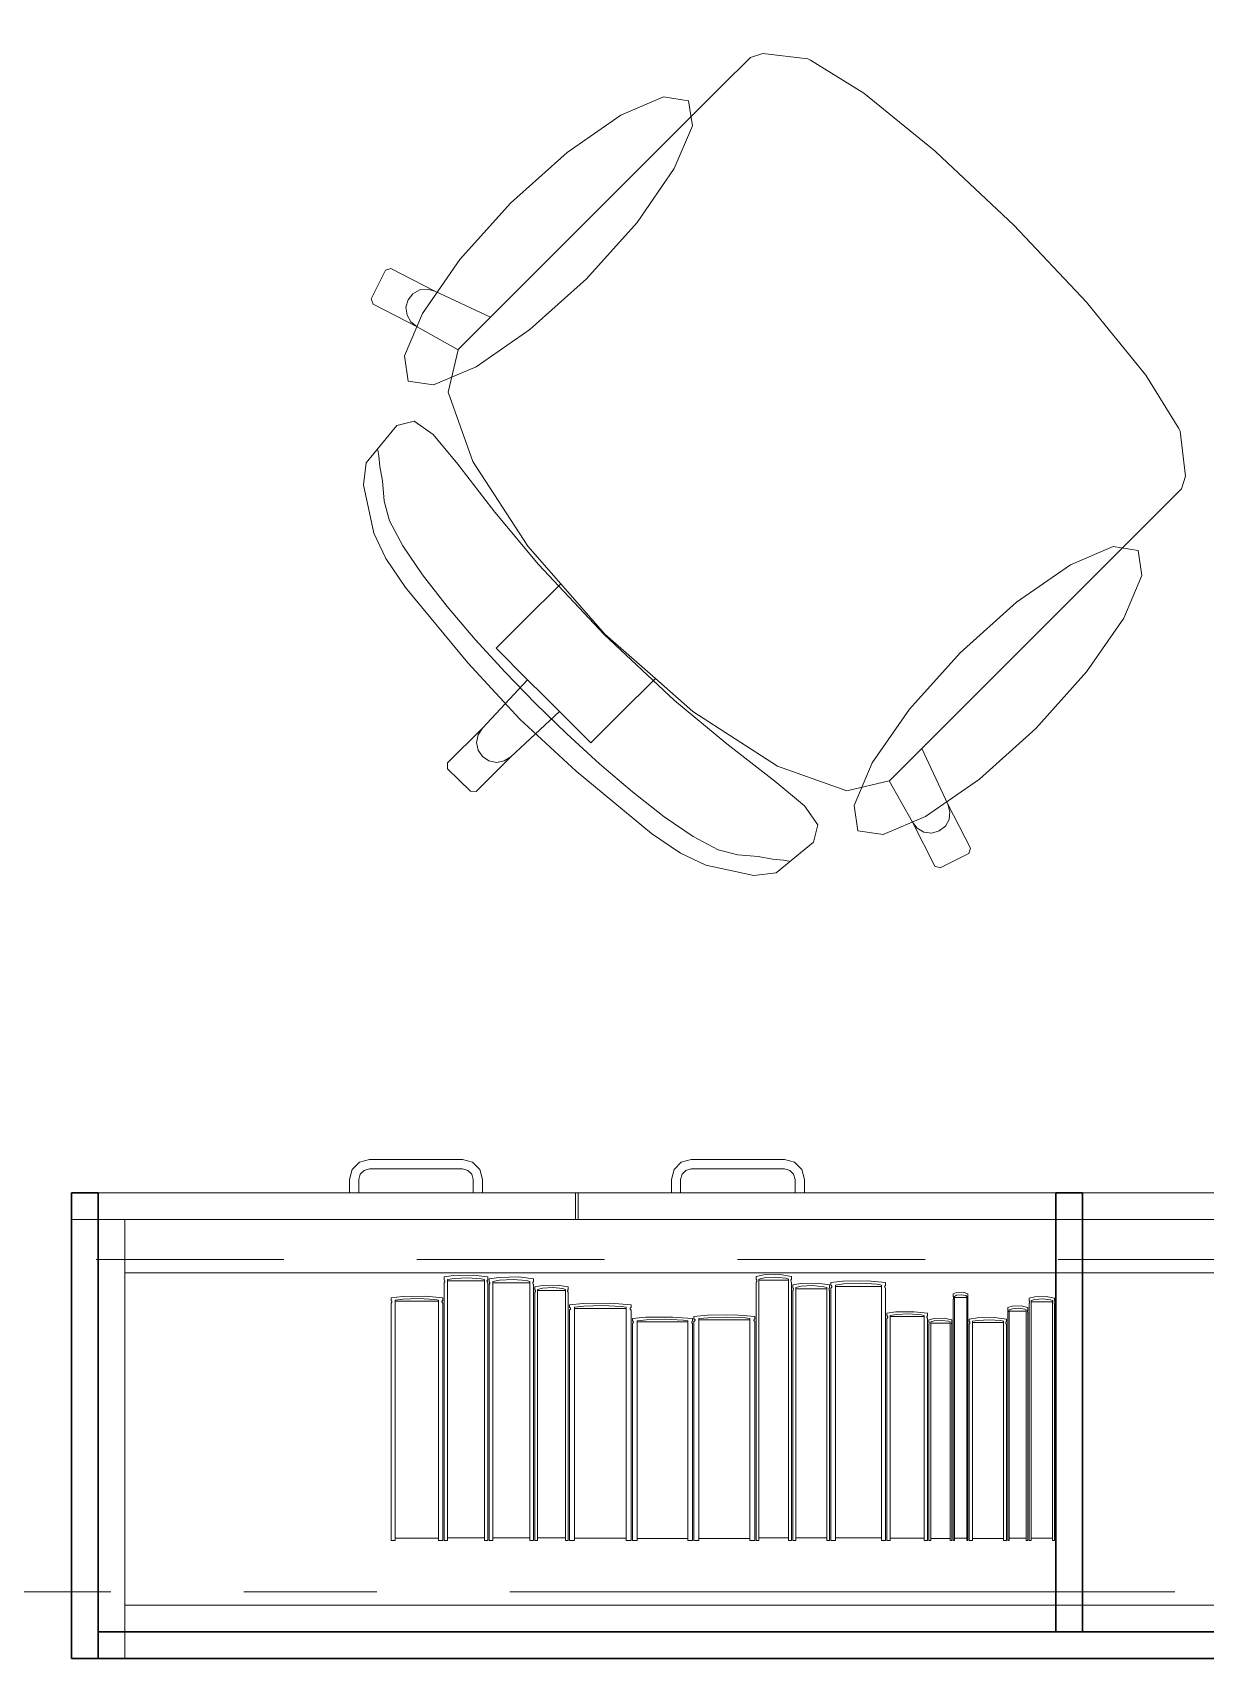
# Model space of a CAD drawing. Header units: inches. Extents: x -19 to 5698, y -728 to 92.
# Drawn here: x 322.987 to 323.868, y 29.9 to 31.122 of the extents above; entities that cross this region are included whole.
import ezdxf

# ---------------------------------------------------------------- set-up
doc = ezdxf.new("R2010")
doc.units = ezdxf.units.IN
doc.header["$MEASUREMENT"] = 0
doc.set_wipeout_variables(frame=1)
for name, pattern in [('HIDDEN', [0.375, 0.25, -0.125]), ('Hidden Line', [0.195611, 0.141111, -0.0545]), ('Punto & Raya', [0.65, 0.5, -0.075, 0, -0.075]), ('Wipeout_Contour', [1, 0, -1])]:
    doc.linetypes.add(name, pattern=pattern)
doc.layers.add('00 conduct tomacorr', color=120, linetype='HIDDEN', lineweight=30)
for name, color, linetype in [('02 _ ARQ _ ALB _ Ejes Generales', 251, 'Continuous'), ('08 _ STR _ EXT _ 09 Vigas', 251, 'Continuous'), ('Interior - Mobiliario', 7, 'Continuous')]:
    doc.layers.add(name, color=color, linetype=linetype)

msp = doc.modelspace()

# ---------------------------------------------------------------- linework, layer by layer
at = {"layer": 'Interior - Mobiliario', "color": 175, "linetype": 'Continuous', "lineweight": 13}
for p, q in [((323.5263, 31.1036), (323.5043, 31.0817)), ((323.5356, 31.1065), (323.5263, 31.1036)), ((323.5695, 31.1025), (323.5356, 31.1065)), ((323.5716, 31.1016), (323.5695, 31.1025)), ((323.6116, 31.0767), (323.5716, 31.1016)), ((323.5043, 31.0817), (323.4788, 31.0562)), ((323.6653, 31.0331), (323.6116, 31.0767)), ((323.4788, 31.0562), (323.3309, 30.9083)), ((323.6661, 31.0324), (323.6653, 31.0331)), ((323.7245, 30.9776), (323.6661, 31.0324)), ((323.7245, 30.9776), (323.7793, 30.9193)), ((323.252, 30.9436), (323.2412, 30.9222)), ((323.2561, 30.9449), (323.252, 30.9436)), ((323.2892, 30.9279), (323.2561, 30.9449)), ((323.2726, 30.926), (323.269, 30.9214)), ((323.2777, 30.9288), (323.2726, 30.926)), ((323.2835, 30.9295), (323.2777, 30.9288)), ((323.2892, 30.9279), (323.2835, 30.9295)), ((323.3309, 30.9083), (323.2892, 30.9279)), ((323.2412, 30.9222), (323.2426, 30.9181)), ((323.2426, 30.9181), (323.2757, 30.9012)), ((323.269, 30.9214), (323.2674, 30.9158)), ((323.2674, 30.9158), (323.2682, 30.9099)), ((323.7793, 30.9193), (323.78, 30.9184)), ((323.78, 30.9184), (323.8236, 30.8648)), ((323.2682, 30.9099), (323.271, 30.9048)), ((323.271, 30.9048), (323.2757, 30.9012)), ((323.2757, 30.9012), (323.3067, 30.8838)), ((323.3067, 30.8841), (323.3309, 30.9083)), ((323.3067, 30.8838), (323.2992, 30.8519)), ((323.3067, 30.8841), (323.3067, 30.8838)), ((323.8236, 30.8648), (323.8485, 30.8247)), ((323.2992, 30.8519), (323.3176, 30.7999)), ((323.2735, 30.8302), (323.2606, 30.8268)), ((323.2878, 30.8202), (323.2735, 30.8302)), ((323.2606, 30.8268), (323.2374, 30.7989)), ((323.3064, 30.7979), (323.2878, 30.8202)), ((323.8485, 30.8247), (323.8494, 30.8226)), ((323.8494, 30.8226), (323.8534, 30.7887)), ((323.247, 30.8042), (323.2462, 30.8087)), ((323.2478, 30.7962), (323.247, 30.8042)), ((323.2374, 30.7989), (323.2355, 30.7822)), ((323.2498, 30.7854), (323.2478, 30.7962)), ((323.3343, 30.7617), (323.3064, 30.7979)), ((323.3176, 30.7999), (323.3589, 30.7361)), ((323.2355, 30.7822), (323.2433, 30.746)), ((323.251, 30.77), (323.2498, 30.7854)), ((323.8505, 30.7794), (323.8286, 30.7574)), ((323.8534, 30.7887), (323.8505, 30.7794)), ((323.2549, 30.7553), (323.251, 30.77)), ((323.2649, 30.7364), (323.2549, 30.7553)), ((323.3671, 30.7224), (323.3343, 30.7617)), ((323.8286, 30.7574), (323.803, 30.7319)), ((323.2433, 30.746), (323.2522, 30.7268)), ((323.2797, 30.7146), (323.2649, 30.7364)), ((323.3589, 30.7361), (323.3837, 30.708)), ((323.803, 30.7319), (323.6552, 30.5841)), ((323.2522, 30.7268), (323.2671, 30.7051)), ((323.4165, 30.6697), (323.3671, 30.7224)), ((323.2671, 30.7051), (323.314, 30.6484)), ((323.2983, 30.6908), (323.2797, 30.7146)), ((323.3837, 30.708), (323.3563, 30.6806)), ((323.3837, 30.708), (323.417, 30.6701)), ((323.3195, 30.666), (323.2983, 30.6908)), ((323.3563, 30.6806), (323.3352, 30.6594)), ((323.4165, 30.6697), (323.4693, 30.6202)), ((323.4549, 30.6368), (323.417, 30.6701)), ((323.342, 30.6414), (323.3195, 30.666)), ((323.3352, 30.6594), (323.3588, 30.6358)), ((323.314, 30.6484), (323.3531, 30.6062)), ((323.3588, 30.6358), (323.3248, 30.5993)), ((323.3648, 30.6179), (323.342, 30.6414)), ((323.3588, 30.6358), (323.3707, 30.6239)), ((323.4549, 30.6368), (323.4275, 30.6094)), ((323.483, 30.612), (323.4549, 30.6368)), ((323.3827, 30.6119), (323.3707, 30.6239)), ((323.4693, 30.6202), (323.5086, 30.5875)), ((323.3827, 30.6119), (323.3462, 30.5779)), ((323.3648, 30.6179), (323.3883, 30.5951)), ((323.4063, 30.5883), (323.3827, 30.6119)), ((323.4275, 30.6094), (323.4063, 30.5883)), ((323.5468, 30.5707), (323.483, 30.612)), ((323.3248, 30.5993), (323.2987, 30.5732)), ((323.3248, 30.5993), (323.3216, 30.5944)), ((323.3953, 30.5671), (323.3531, 30.6062)), ((323.3883, 30.5951), (323.4129, 30.5726)), ((323.3216, 30.5944), (323.3205, 30.5887)), ((323.3205, 30.5887), (323.3216, 30.5829)), ((323.3216, 30.5829), (323.3249, 30.578)), ((323.5086, 30.5875), (323.5448, 30.5595)), ((323.631, 30.5598), (323.6552, 30.5841)), ((323.6552, 30.5841), (323.6748, 30.5423)), ((323.2987, 30.5732), (323.2987, 30.5689)), ((323.3462, 30.5779), (323.3201, 30.5518)), ((323.3298, 30.5747), (323.3249, 30.578)), ((323.3356, 30.5736), (323.3298, 30.5747)), ((323.3413, 30.5747), (323.3356, 30.5736)), ((323.3462, 30.5779), (323.3413, 30.5747)), ((323.4129, 30.5726), (323.4377, 30.5514)), ((323.5988, 30.5523), (323.5468, 30.5707)), ((323.2987, 30.5689), (323.3073, 30.5604)), ((323.3158, 30.5519), (323.3073, 30.5604)), ((323.452, 30.5202), (323.3953, 30.5671)), ((323.5448, 30.5595), (323.5671, 30.5409)), ((323.6307, 30.5598), (323.5988, 30.5523)), ((323.631, 30.5598), (323.6307, 30.5598)), ((323.6481, 30.5288), (323.6307, 30.5598)), ((323.3201, 30.5518), (323.3158, 30.5519)), ((323.4377, 30.5514), (323.4615, 30.5328)), ((323.5671, 30.5409), (323.5771, 30.5266)), ((323.6748, 30.5423), (323.6764, 30.5366)), ((323.6748, 30.5423), (323.6917, 30.5092)), ((323.6764, 30.5366), (323.6757, 30.5308)), ((323.4615, 30.5328), (323.4833, 30.518)), ((323.5771, 30.5266), (323.5737, 30.5137)), ((323.6517, 30.5242), (323.6481, 30.5288)), ((323.665, 30.4957), (323.6481, 30.5288)), ((323.6568, 30.5213), (323.6517, 30.5242)), ((323.6683, 30.5221), (323.6627, 30.5205)), ((323.6729, 30.5257), (323.6683, 30.5221)), ((323.6757, 30.5308), (323.6729, 30.5257)), ((323.4737, 30.5053), (323.452, 30.5202)), ((323.4833, 30.518), (323.5021, 30.508)), ((323.5737, 30.5137), (323.5458, 30.4905)), ((323.6627, 30.5205), (323.6568, 30.5213)), ((323.4929, 30.4964), (323.4737, 30.5053)), ((323.5021, 30.508), (323.5169, 30.5041)), ((323.5169, 30.5041), (323.5323, 30.503)), ((323.5323, 30.503), (323.543, 30.5009)), ((323.543, 30.5009), (323.5511, 30.5001)), ((323.5511, 30.5001), (323.5556, 30.4993)), ((323.6905, 30.5052), (323.6691, 30.4943)), ((323.6917, 30.5092), (323.6905, 30.5052)), ((323.529, 30.4886), (323.4929, 30.4964)), ((323.5458, 30.4905), (323.529, 30.4886)), ((323.6691, 30.4943), (323.665, 30.4957)), ((323.2269, 30.2675), (323.2249, 30.26)), ((323.2324, 30.273), (323.2269, 30.2675)), ((323.2399, 30.275), (323.2324, 30.273)), ((323.233, 30.264), (323.2359, 30.2669)), ((323.2359, 30.2669), (323.2399, 30.268)), ((323.3099, 30.275), (323.2399, 30.275)), ((323.2399, 30.268), (323.3099, 30.268)), ((323.3174, 30.273), (323.3099, 30.275)), ((323.3099, 30.268), (323.3139, 30.2669)), ((323.3139, 30.2669), (323.3168, 30.264)), ((323.3229, 30.2675), (323.3174, 30.273)), ((323.3249, 30.26), (323.3229, 30.2675)), ((323.4669, 30.26), (323.4689, 30.2675)), ((323.4689, 30.2675), (323.4744, 30.273)), ((323.4744, 30.273), (323.4819, 30.275)), ((323.4779, 30.2669), (323.475, 30.264)), ((323.4819, 30.268), (323.4779, 30.2669)), ((323.4819, 30.275), (323.5519, 30.275)), ((323.5519, 30.268), (323.4819, 30.268)), ((323.5519, 30.275), (323.5594, 30.273)), ((323.5559, 30.2669), (323.5519, 30.268)), ((323.5588, 30.264), (323.5559, 30.2669)), ((323.5594, 30.273), (323.5649, 30.2675)), ((323.5649, 30.2675), (323.5669, 30.26)), ((323.2249, 30.26), (323.2249, 30.25)), ((323.2319, 30.26), (323.233, 30.264)), ((323.2319, 30.25), (323.2319, 30.26)), ((323.3168, 30.264), (323.3179, 30.26)), ((323.3179, 30.26), (323.3179, 30.25)), ((323.3249, 30.25), (323.3249, 30.26)), ((323.4669, 30.25), (323.4669, 30.26)), ((323.475, 30.264), (323.4739, 30.26)), ((323.4739, 30.26), (323.4739, 30.25)), ((323.5599, 30.26), (323.5588, 30.264)), ((323.5599, 30.25), (323.5599, 30.26)), ((323.5669, 30.26), (323.5669, 30.25)), ((323.2249, 30.25), (323.2319, 30.25)), ((323.3179, 30.25), (323.3249, 30.25)), ((323.3949, 30.25), (323.3949, 30.23)), ((323.3969, 30.25), (323.3969, 30.23)), ((323.4739, 30.25), (323.4669, 30.25)), ((323.5669, 30.25), (323.5599, 30.25)), ((323.0359, 29.92), (323.0359, 30.23)), ((323.0359, 30.23), (324.4959, 30.23)), ((323.0559, 30.19), (323.0559, 30.23)), ((323.0559, 29.94), (323.0559, 30.19)), ((323.296, 30.1868), (323.3032, 30.1879)), ((323.296, 30.1846), (323.296, 30.1868)), ((323.2962, 30.1845), (323.296, 30.1846)), ((323.296, 30.1824), (323.2962, 30.1826)), ((323.296, 29.9887), (323.296, 30.1824)), ((323.2964, 30.1843), (323.2962, 30.1845)), ((323.2962, 30.1826), (323.2964, 30.1828)), ((323.2965, 30.184), (323.2964, 30.1843)), ((323.2964, 30.1828), (323.2965, 30.1831)), ((323.2966, 30.1837), (323.2965, 30.184)), ((323.2965, 30.1831), (323.2966, 30.1834)), ((323.2966, 30.1834), (323.2966, 30.1837)), ((323.3036, 30.1857), (323.2987, 30.1848)), ((323.2987, 30.1848), (323.2987, 29.9887)), ((323.2987, 30.1838), (323.3263, 30.1838)), ((323.3032, 30.1879), (323.3179, 30.1881)), ((323.3137, 30.1862), (323.3036, 30.1857)), ((323.3238, 30.1854), (323.3137, 30.1862)), ((323.3179, 30.1881), (323.3289, 30.1868)), ((323.3263, 30.1848), (323.3238, 30.1854)), ((323.3263, 29.9887), (323.3263, 30.1848)), ((323.3284, 30.1839), (323.3283, 30.1836)), ((323.3283, 30.1836), (323.3284, 30.1833)), ((323.3285, 30.1842), (323.3284, 30.1839)), ((323.3284, 30.1833), (323.3284, 30.1831)), ((323.3284, 30.1831), (323.3286, 30.1828)), ((323.3287, 30.1845), (323.3285, 30.1842)), ((323.3286, 30.1828), (323.3288, 30.1825)), ((323.3289, 30.1846), (323.3287, 30.1845)), ((323.3288, 30.1825), (323.3289, 30.1824)), ((323.3289, 30.1868), (323.3289, 30.1846)), ((323.3289, 30.1824), (323.3289, 29.9887)), ((323.3299, 30.1855), (323.3372, 30.1865)), ((323.3299, 30.1833), (323.3299, 30.1855)), ((323.33, 30.1832), (323.3299, 30.1833)), ((323.3299, 30.1811), (323.3301, 30.1813)), ((323.3299, 29.9887), (323.3299, 30.1811)), ((323.3302, 30.183), (323.33, 30.1832)), ((323.3301, 30.1813), (323.3303, 30.1816)), ((323.3304, 30.1827), (323.3302, 30.183)), ((323.3303, 30.1816), (323.3304, 30.1818)), ((323.3304, 30.1824), (323.3304, 30.1827)), ((323.3305, 30.1821), (323.3304, 30.1824)), ((323.3304, 30.1818), (323.3305, 30.1821)), ((323.3376, 30.1844), (323.3326, 30.1835)), ((323.3326, 30.1835), (323.3326, 29.9887)), ((323.3326, 30.1825), (323.3606, 30.1825)), ((323.3372, 30.1865), (323.3522, 30.1868)), ((323.3479, 30.1849), (323.3376, 30.1844)), ((323.3581, 30.1841), (323.3479, 30.1849)), ((323.3522, 30.1868), (323.3633, 30.1855)), ((323.3606, 30.1835), (323.3581, 30.1841)), ((323.3606, 29.9887), (323.3606, 30.1835)), ((323.3628, 30.1826), (323.3627, 30.1823)), ((323.3627, 30.1823), (323.3627, 30.1821)), ((323.3627, 30.1821), (323.3628, 30.1818)), ((323.3629, 30.1829), (323.3628, 30.1826)), ((323.3628, 30.1818), (323.363, 30.1815)), ((323.3631, 30.1832), (323.3629, 30.1829)), ((323.363, 30.1815), (323.3632, 30.1812)), ((323.3633, 30.1833), (323.3631, 30.1832)), ((323.3632, 30.1812), (323.3633, 30.1811)), ((323.3633, 30.1855), (323.3633, 30.1833)), ((323.3633, 30.1811), (323.3633, 29.9887)), ((323.3643, 30.1794), (323.3698, 30.1805)), ((323.3643, 30.1773), (323.3643, 30.1794)), ((323.3698, 30.1805), (323.381, 30.1807)), ((323.381, 30.1807), (323.3894, 30.1794)), ((323.3894, 30.1794), (323.3894, 30.1773)), ((323.5307, 30.1872), (323.5365, 30.1883)), ((323.5307, 30.1851), (323.5307, 30.1872)), ((323.5308, 30.185), (323.5307, 30.1851)), ((323.5307, 30.1829), (323.5308, 30.183)), ((323.5307, 29.9887), (323.5307, 30.1829)), ((323.5309, 30.1847), (323.5308, 30.185)), ((323.5308, 30.183), (323.531, 30.1833)), ((323.5311, 30.1844), (323.5309, 30.1847)), ((323.531, 30.1833), (323.5311, 30.1836)), ((323.5311, 30.1842), (323.5311, 30.1844)), ((323.5311, 30.1839), (323.5311, 30.1842)), ((323.5311, 30.1836), (323.5311, 30.1839)), ((323.5368, 30.1862), (323.5328, 30.1852)), ((323.5328, 30.1852), (323.5328, 29.9887)), ((323.5328, 30.1843), (323.5551, 30.1843)), ((323.5365, 30.1883), (323.5484, 30.1886)), ((323.545, 30.1867), (323.5368, 30.1862)), ((323.5531, 30.1858), (323.545, 30.1867)), ((323.5484, 30.1886), (323.5572, 30.1872)), ((323.5551, 30.1852), (323.5531, 30.1858)), ((323.5551, 29.9887), (323.5551, 30.1852)), ((323.5569, 30.1847), (323.5568, 30.1844)), ((323.5568, 30.1844), (323.5568, 30.1841)), ((323.5568, 30.1841), (323.5568, 30.1838)), ((323.5568, 30.1838), (323.5569, 30.1835)), ((323.5571, 30.1849), (323.5569, 30.1847)), ((323.5569, 30.1835), (323.557, 30.1832)), ((323.557, 30.1832), (323.5571, 30.183)), ((323.5572, 30.1851), (323.5571, 30.1849)), ((323.5571, 30.183), (323.5572, 30.1829)), ((323.5572, 30.1872), (323.5572, 30.1851)), ((323.5572, 30.1829), (323.5572, 29.9887)), ((323.5582, 30.1808), (323.5643, 30.1819)), ((323.5582, 30.1787), (323.5582, 30.1808)), ((323.5646, 30.1798), (323.5605, 30.1789)), ((323.5643, 30.1819), (323.5767, 30.1821)), ((323.5731, 30.1803), (323.5646, 30.1798)), ((323.5816, 30.1795), (323.5731, 30.1803)), ((323.5767, 30.1821), (323.5859, 30.1808)), ((323.5837, 30.1789), (323.5816, 30.1795)), ((323.5859, 30.1808), (323.5859, 30.1787)), ((323.5869, 30.1827), (323.5959, 30.1837)), ((323.5869, 30.1805), (323.5869, 30.1827)), ((323.5871, 30.1804), (323.5869, 30.1805)), ((323.5873, 30.1802), (323.5871, 30.1804)), ((323.5875, 30.1799), (323.5873, 30.1802)), ((323.5876, 30.1796), (323.5875, 30.1799)), ((323.5876, 30.1794), (323.5876, 30.1796)), ((323.5964, 30.1816), (323.5902, 30.1807)), ((323.5902, 30.1807), (323.5902, 29.9887)), ((323.5902, 30.1797), (323.6248, 30.1797)), ((323.5959, 30.1837), (323.6143, 30.184)), ((323.609, 30.1821), (323.5964, 30.1816)), ((323.6216, 30.1813), (323.609, 30.1821)), ((323.6143, 30.184), (323.628, 30.1827)), ((323.6248, 30.1807), (323.6216, 30.1813)), ((323.6248, 29.9887), (323.6248, 30.1807)), ((323.6276, 30.1801), (323.6274, 30.1799)), ((323.6274, 30.1799), (323.6274, 30.1796)), ((323.6274, 30.1796), (323.6274, 30.1793)), ((323.6278, 30.1804), (323.6276, 30.1801)), ((323.628, 30.1805), (323.6278, 30.1804)), ((323.628, 30.1827), (323.628, 30.1805)), ((323.2562, 30.1712), (323.2647, 30.1722)), ((323.2562, 30.1692), (323.2562, 30.1712)), ((323.2563, 30.1691), (323.2562, 30.1692)), ((323.2562, 30.1672), (323.2564, 30.1673)), ((323.2565, 30.1689), (323.2563, 30.1691)), ((323.2564, 30.1673), (323.2566, 30.1676)), ((323.2567, 30.1686), (323.2565, 30.1689)), ((323.2566, 30.1676), (323.2567, 30.1678)), ((323.2568, 30.1684), (323.2567, 30.1686)), ((323.2567, 30.1678), (323.2568, 30.1681)), ((323.2568, 30.1681), (323.2568, 30.1684)), ((323.2651, 30.1702), (323.2593, 30.1694)), ((323.2593, 30.1694), (323.2593, 29.9887)), ((323.2593, 30.1685), (323.2919, 30.1685)), ((323.2647, 30.1722), (323.2821, 30.1724)), ((323.2771, 30.1707), (323.2651, 30.1702)), ((323.289, 30.1699), (323.2771, 30.1707)), ((323.2821, 30.1724), (323.295, 30.1712)), ((323.2919, 30.1694), (323.289, 30.1699)), ((323.2919, 29.9887), (323.2919, 30.1694)), ((323.2945, 30.1686), (323.2944, 30.1683)), ((323.2944, 30.1683), (323.2944, 30.168)), ((323.2944, 30.168), (323.2945, 30.1678)), ((323.2946, 30.1688), (323.2945, 30.1686)), ((323.2945, 30.1678), (323.2946, 30.1675)), ((323.2948, 30.1691), (323.2946, 30.1688)), ((323.2946, 30.1675), (323.2949, 30.1673)), ((323.295, 30.1692), (323.2948, 30.1691)), ((323.2949, 30.1673), (323.295, 30.1672)), ((323.295, 30.1712), (323.295, 30.1692)), ((323.3644, 30.1772), (323.3643, 30.1773)), ((323.3643, 30.1752), (323.3644, 30.1754)), ((323.3643, 29.9887), (323.3643, 30.1752)), ((323.3645, 30.177), (323.3644, 30.1772)), ((323.3644, 30.1754), (323.3646, 30.1756)), ((323.3646, 30.1767), (323.3645, 30.177)), ((323.3647, 30.1765), (323.3646, 30.1767)), ((323.3646, 30.1756), (323.3647, 30.1759)), ((323.3647, 30.1762), (323.3647, 30.1765)), ((323.3647, 30.1759), (323.3647, 30.1762)), ((323.3701, 30.1784), (323.3663, 30.1775)), ((323.3663, 30.1775), (323.3663, 29.9887)), ((323.3663, 30.1766), (323.3873, 30.1766)), ((323.3778, 30.1789), (323.3701, 30.1784)), ((323.3854, 30.1781), (323.3778, 30.1789)), ((323.3873, 30.1775), (323.3854, 30.1781)), ((323.3873, 29.9887), (323.3873, 30.1775)), ((323.389, 30.1767), (323.3889, 30.1764)), ((323.3889, 30.1764), (323.3889, 30.1761)), ((323.3889, 30.1761), (323.389, 30.1758)), ((323.3891, 30.1769), (323.389, 30.1767)), ((323.389, 30.1758), (323.3891, 30.1756)), ((323.3892, 30.1772), (323.3891, 30.1769)), ((323.3891, 30.1756), (323.3893, 30.1753)), ((323.3894, 30.1773), (323.3892, 30.1772)), ((323.3893, 30.1753), (323.3894, 30.1752)), ((323.3894, 30.1752), (323.3894, 29.9887)), ((323.5584, 30.1786), (323.5582, 30.1787)), ((323.5582, 30.1766), (323.5584, 30.1768)), ((323.5582, 29.9887), (323.5582, 30.1766)), ((323.5585, 30.1784), (323.5584, 30.1786)), ((323.5584, 30.1768), (323.5586, 30.177)), ((323.5586, 30.1781), (323.5585, 30.1784)), ((323.5587, 30.1778), (323.5586, 30.1781)), ((323.5586, 30.177), (323.5587, 30.1773)), ((323.5587, 30.1776), (323.5587, 30.1778)), ((323.5587, 30.1773), (323.5587, 30.1776)), ((323.5605, 30.1789), (323.5605, 29.9887)), ((323.5605, 30.1779), (323.5837, 30.1779)), ((323.5837, 29.9887), (323.5837, 30.1789)), ((323.5855, 30.1781), (323.5854, 30.1778)), ((323.5854, 30.1778), (323.5855, 30.1775)), ((323.5856, 30.1783), (323.5855, 30.1781)), ((323.5855, 30.1775), (323.5855, 30.1772)), ((323.5855, 30.1772), (323.5856, 30.1769)), ((323.5858, 30.1786), (323.5856, 30.1783)), ((323.5856, 30.1769), (323.5858, 30.1767)), ((323.5859, 30.1787), (323.5858, 30.1786)), ((323.5858, 30.1767), (323.5859, 30.1766)), ((323.5859, 30.1766), (323.5859, 29.9887)), ((323.5869, 30.1784), (323.5871, 30.1786)), ((323.5869, 29.9887), (323.5869, 30.1784)), ((323.5871, 30.1786), (323.5874, 30.1788)), ((323.5874, 30.1788), (323.5875, 30.1791)), ((323.5875, 30.1791), (323.5876, 30.1794)), ((323.6274, 30.1793), (323.6275, 30.179)), ((323.6275, 30.179), (323.6276, 30.1788)), ((323.6276, 30.1788), (323.6279, 30.1785)), ((323.6279, 30.1785), (323.628, 30.1784)), ((323.628, 30.1784), (323.628, 29.9887)), ((323.6789, 30.1741), (323.6813, 30.1751)), ((323.6789, 30.172), (323.6789, 30.1741)), ((323.679, 30.1719), (323.6789, 30.172)), ((323.6789, 30.17), (323.679, 30.1701)), ((323.6789, 29.9887), (323.6789, 30.17)), ((323.679, 30.1717), (323.679, 30.1719)), ((323.6791, 30.1715), (323.679, 30.1717)), ((323.679, 30.1704), (323.6791, 30.1706)), ((323.679, 30.1701), (323.679, 30.1704)), ((323.6791, 30.1712), (323.6791, 30.1715)), ((323.6791, 30.1709), (323.6791, 30.1712)), ((323.6791, 30.1706), (323.6791, 30.1709)), ((323.6814, 30.1731), (323.6798, 30.1722)), ((323.6798, 30.1722), (323.6798, 29.9887)), ((323.6798, 30.1713), (323.689, 30.1713)), ((323.6813, 30.1751), (323.6863, 30.1753)), ((323.6848, 30.1735), (323.6814, 30.1731)), ((323.6882, 30.1728), (323.6848, 30.1735)), ((323.6863, 30.1753), (323.6899, 30.1741)), ((323.689, 30.1722), (323.6882, 30.1728)), ((323.689, 29.9887), (323.689, 30.1722)), ((323.6898, 30.1714), (323.6897, 30.1711)), ((323.6897, 30.1711), (323.6897, 30.1708)), ((323.6897, 30.1708), (323.6898, 30.1706)), ((323.6899, 30.1719), (323.6898, 30.1717)), ((323.6898, 30.1717), (323.6898, 30.1714)), ((323.6898, 30.1706), (323.6898, 30.1703)), ((323.6898, 30.1703), (323.6899, 30.1701)), ((323.6899, 30.1741), (323.6899, 30.172)), ((323.6899, 30.172), (323.6899, 30.1719)), ((323.6899, 30.1701), (323.6899, 30.17)), ((323.6899, 30.17), (323.6899, 29.9887)), ((323.7359, 30.1708), (323.7401, 30.1718)), ((323.7359, 30.1689), (323.7359, 30.1708)), ((323.736, 30.1688), (323.7359, 30.1689)), ((323.7361, 30.1685), (323.736, 30.1688)), ((323.736, 30.167), (323.7361, 30.1672)), ((323.7362, 30.1683), (323.7361, 30.1685)), ((323.7361, 30.1672), (323.7362, 30.1675)), ((323.7362, 30.168), (323.7362, 30.1683)), ((323.7363, 30.1677), (323.7362, 30.168)), ((323.7362, 30.1675), (323.7363, 30.1677)), ((323.7403, 30.1699), (323.7375, 30.169)), ((323.7375, 30.169), (323.7375, 29.9887)), ((323.7401, 30.1718), (323.7486, 30.1721)), ((323.7461, 30.1703), (323.7403, 30.1699)), ((323.2562, 29.9887), (323.2562, 30.1672)), ((323.295, 30.1672), (323.295, 29.9887)), ((323.3904, 30.1659), (323.4005, 30.1668)), ((323.3904, 30.1639), (323.3904, 30.1659)), ((323.3905, 30.1638), (323.3904, 30.1639)), ((323.3904, 30.162), (323.3906, 30.1621)), ((323.3904, 29.9887), (323.3904, 30.162)), ((323.3908, 30.1636), (323.3905, 30.1638)), ((323.3906, 30.1621), (323.3909, 30.1623)), ((323.391, 30.1634), (323.3908, 30.1636)), ((323.3909, 30.1623), (323.391, 30.1626)), ((323.3911, 30.1631), (323.391, 30.1634)), ((323.391, 30.1626), (323.3911, 30.1628)), ((323.3911, 30.1628), (323.3911, 30.1631)), ((323.401, 30.1649), (323.3941, 30.1641)), ((323.3941, 30.1641), (323.3941, 29.9887)), ((323.3941, 30.1632), (323.433, 30.1632)), ((323.4005, 30.1668), (323.4212, 30.167)), ((323.4152, 30.1653), (323.401, 30.1649)), ((323.4294, 30.1646), (323.4152, 30.1653)), ((323.4212, 30.167), (323.4367, 30.1659)), ((323.433, 30.1641), (323.4294, 30.1646)), ((323.433, 29.9887), (323.433, 30.1641)), ((323.436, 30.1633), (323.4359, 30.163)), ((323.4359, 30.163), (323.4359, 30.1628)), ((323.4359, 30.1628), (323.436, 30.1625)), ((323.4361, 30.1636), (323.436, 30.1633)), ((323.436, 30.1625), (323.4362, 30.1623)), ((323.4364, 30.1638), (323.4361, 30.1636)), ((323.4362, 30.1623), (323.4365, 30.1621)), ((323.4367, 30.1639), (323.4364, 30.1638)), ((323.4365, 30.1621), (323.4367, 30.162)), ((323.4367, 30.1659), (323.4367, 30.1639)), ((323.4367, 30.162), (323.4367, 29.9887)), ((323.4377, 30.1556), (323.4476, 30.1565)), ((323.4377, 30.1538), (323.4377, 30.1556)), ((323.4476, 30.1565), (323.4678, 30.1567)), ((323.462, 30.1551), (323.4481, 30.1547)), ((323.4759, 30.1544), (323.462, 30.1551)), ((323.4678, 30.1567), (323.4829, 30.1556)), ((323.4829, 30.1556), (323.4829, 30.1538)), ((323.4839, 30.1571), (323.494, 30.1581)), ((323.4839, 30.1553), (323.4839, 30.1571)), ((323.4841, 30.1552), (323.4839, 30.1553)), ((323.4844, 30.155), (323.4841, 30.1552)), ((323.4846, 30.1548), (323.4844, 30.155)), ((323.4945, 30.1562), (323.4876, 30.1555)), ((323.4876, 30.1555), (323.4876, 29.9887)), ((323.494, 30.1581), (323.5144, 30.1583)), ((323.5085, 30.1567), (323.4945, 30.1562)), ((323.5225, 30.156), (323.5085, 30.1567)), ((323.5144, 30.1583), (323.5297, 30.1571)), ((323.526, 30.1555), (323.5225, 30.156)), ((323.526, 29.9887), (323.526, 30.1555)), ((323.5294, 30.1552), (323.5292, 30.155)), ((323.5297, 30.1553), (323.5294, 30.1552)), ((323.5297, 30.1571), (323.5297, 30.1553)), ((323.629, 30.1595), (323.6357, 30.1605)), ((323.629, 30.1577), (323.629, 30.1595)), ((323.6292, 30.1576), (323.629, 30.1577)), ((323.629, 30.1558), (323.6292, 30.1559)), ((323.629, 29.9887), (323.629, 30.1558)), ((323.6294, 30.1574), (323.6292, 30.1576)), ((323.6292, 30.1559), (323.6294, 30.1562)), ((323.6295, 30.1571), (323.6294, 30.1574)), ((323.6294, 30.1562), (323.6295, 30.1564)), ((323.6296, 30.1569), (323.6295, 30.1571)), ((323.6295, 30.1564), (323.6296, 30.1566)), ((323.6296, 30.1566), (323.6296, 30.1569)), ((323.6361, 30.1586), (323.6315, 30.1578)), ((323.6315, 30.1578), (323.6315, 29.9887)), ((323.6315, 30.157), (323.6571, 30.157)), ((323.6357, 30.1605), (323.6494, 30.1607)), ((323.6454, 30.1591), (323.6361, 30.1586)), ((323.6548, 30.1583), (323.6454, 30.1591)), ((323.6494, 30.1607), (323.6596, 30.1595)), ((323.6571, 30.1578), (323.6548, 30.1583)), ((323.6571, 29.9887), (323.6571, 30.1578)), ((323.6591, 30.1571), (323.659, 30.1568)), ((323.659, 30.1568), (323.6591, 30.1566)), ((323.6592, 30.1573), (323.6591, 30.1571)), ((323.6591, 30.1566), (323.6591, 30.1563)), ((323.6591, 30.1563), (323.6593, 30.1561)), ((323.6594, 30.1575), (323.6592, 30.1573)), ((323.6593, 30.1561), (323.6594, 30.1559)), ((323.6596, 30.1577), (323.6594, 30.1575)), ((323.6594, 30.1559), (323.6596, 30.1558)), ((323.6596, 30.1595), (323.6596, 30.1577)), ((323.6596, 30.1558), (323.6596, 29.9887)), ((323.6606, 30.1547), (323.6644, 30.1556)), ((323.6644, 30.1556), (323.6721, 30.1558)), ((323.6721, 30.1558), (323.6779, 30.1547)), ((323.6909, 30.1551), (323.697, 30.156)), ((323.6909, 30.1533), (323.6909, 30.1551)), ((323.697, 30.156), (323.7095, 30.1563)), ((323.7095, 30.1563), (323.7188, 30.1551)), ((323.7188, 30.1551), (323.7188, 30.1533)), ((323.7198, 30.1638), (323.7231, 30.1648)), ((323.7198, 30.1619), (323.7198, 30.1638)), ((323.7199, 30.1618), (323.7198, 30.1619)), ((323.7198, 30.16), (323.7199, 30.1601)), ((323.7198, 29.9887), (323.7198, 30.16)), ((323.72, 30.1616), (323.7199, 30.1618)), ((323.7199, 30.1601), (323.72, 30.1603)), ((323.72, 30.1614), (323.72, 30.1616)), ((323.7201, 30.1611), (323.72, 30.1614)), ((323.72, 30.1606), (323.7201, 30.1608)), ((323.72, 30.1603), (323.72, 30.1606)), ((323.7201, 30.1608), (323.7201, 30.1611)), ((323.7233, 30.1629), (323.721, 30.1621)), ((323.721, 30.1621), (323.721, 29.9887)), ((323.721, 30.1612), (323.7337, 30.1612)), ((323.7231, 30.1648), (323.7299, 30.165)), ((323.7279, 30.1633), (323.7233, 30.1629)), ((323.7326, 30.1626), (323.7279, 30.1633)), ((323.7299, 30.165), (323.7349, 30.1638)), ((323.7337, 30.1621), (323.7326, 30.1626)), ((323.7337, 29.9887), (323.7337, 30.1621)), ((323.7348, 30.1615), (323.7347, 30.1613)), ((323.7347, 30.1613), (323.7347, 30.161)), ((323.7347, 30.161), (323.7347, 30.1608)), ((323.7347, 30.1608), (323.7347, 30.1605)), ((323.7347, 30.1605), (323.7348, 30.1603)), ((323.7349, 30.1618), (323.7348, 30.1615)), ((323.7348, 30.1603), (323.7349, 30.1601)), ((323.7349, 30.1638), (323.7349, 30.1619)), ((323.7349, 30.1619), (323.7349, 30.1618)), ((323.7349, 30.1601), (323.7349, 30.16)), ((323.7349, 30.16), (323.7349, 29.9887)), ((323.7359, 30.1668), (323.736, 30.167)), ((323.7359, 29.9887), (323.7359, 30.1668)), ((323.4378, 30.1537), (323.4377, 30.1538)), ((323.4377, 30.1519), (323.4379, 30.1521)), ((323.4377, 29.9887), (323.4377, 30.1519)), ((323.4381, 30.1535), (323.4378, 30.1537)), ((323.4379, 30.1521), (323.4382, 30.1523)), ((323.4383, 30.1532), (323.4381, 30.1535)), ((323.4382, 30.1523), (323.4383, 30.1525)), ((323.4384, 30.153), (323.4383, 30.1532)), ((323.4383, 30.1525), (323.4384, 30.1527)), ((323.4384, 30.1527), (323.4384, 30.153)), ((323.4481, 30.1547), (323.4413, 30.1539)), ((323.4413, 30.1539), (323.4413, 29.9887)), ((323.4413, 30.1531), (323.4793, 30.1531)), ((323.4793, 30.1539), (323.4759, 30.1544)), ((323.4793, 29.9887), (323.4793, 30.1539)), ((323.4823, 30.1532), (323.4822, 30.1529)), ((323.4822, 30.1529), (323.4822, 30.1527)), ((323.4822, 30.1527), (323.4823, 30.1524)), ((323.4824, 30.1534), (323.4823, 30.1532)), ((323.4823, 30.1524), (323.4825, 30.1522)), ((323.4827, 30.1536), (323.4824, 30.1534)), ((323.4825, 30.1522), (323.4828, 30.152)), ((323.4829, 30.1538), (323.4827, 30.1536)), ((323.4828, 30.152), (323.4829, 30.1519)), ((323.4829, 30.1519), (323.4829, 29.9887)), ((323.4839, 30.1535), (323.4842, 30.1536)), ((323.4839, 29.9887), (323.4839, 30.1535)), ((323.4842, 30.1536), (323.4845, 30.1538)), ((323.4845, 30.1538), (323.4846, 30.154)), ((323.4847, 30.1545), (323.4846, 30.1548)), ((323.4846, 30.154), (323.4847, 30.1543)), ((323.4847, 30.1543), (323.4847, 30.1545)), ((323.4876, 30.1546), (323.526, 30.1546)), ((323.529, 30.1547), (323.5289, 30.1545)), ((323.5289, 30.1545), (323.5289, 30.1542)), ((323.5289, 30.1542), (323.529, 30.154)), ((323.5292, 30.155), (323.529, 30.1547)), ((323.529, 30.154), (323.5292, 30.1538)), ((323.5292, 30.1538), (323.5295, 30.1535)), ((323.5295, 30.1535), (323.5297, 30.1535)), ((323.5297, 30.1535), (323.5297, 29.9887)), ((323.6606, 30.1529), (323.6606, 30.1547)), ((323.6606, 30.1528), (323.6606, 30.1529)), ((323.6607, 30.1526), (323.6606, 30.1528)), ((323.6606, 30.1512), (323.6607, 30.1514)), ((323.6606, 30.151), (323.6606, 30.1512)), ((323.6606, 29.9887), (323.6606, 30.151)), ((323.6608, 30.1523), (323.6607, 30.1526)), ((323.6607, 30.1514), (323.6608, 30.1516)), ((323.6608, 30.1521), (323.6608, 30.1523)), ((323.6608, 30.1519), (323.6608, 30.1521)), ((323.6608, 30.1516), (323.6608, 30.1519)), ((323.6645, 30.1538), (323.6619, 30.153)), ((323.6619, 30.153), (323.6619, 29.9887)), ((323.6619, 30.1522), (323.6765, 30.1522)), ((323.6699, 30.1542), (323.6645, 30.1538)), ((323.6752, 30.1535), (323.6699, 30.1542)), ((323.6765, 30.153), (323.6752, 30.1535)), ((323.6765, 29.9887), (323.6765, 30.153)), ((323.6777, 30.1523), (323.6776, 30.152)), ((323.6776, 30.152), (323.6776, 30.1518)), ((323.6776, 30.1518), (323.6777, 30.1516)), ((323.6778, 30.1527), (323.6777, 30.1525)), ((323.6777, 30.1525), (323.6777, 30.1523)), ((323.6777, 30.1516), (323.6777, 30.1513)), ((323.6777, 30.1513), (323.6778, 30.1511)), ((323.6779, 30.1529), (323.6778, 30.1527)), ((323.6778, 30.1511), (323.6779, 30.151)), ((323.6779, 30.1547), (323.6779, 30.1529)), ((323.6779, 30.151), (323.6779, 29.9887)), ((323.691, 30.1532), (323.6909, 30.1533)), ((323.6909, 30.1515), (323.6911, 30.1516)), ((323.6909, 29.9887), (323.6909, 30.1515)), ((323.6912, 30.153), (323.691, 30.1532)), ((323.6911, 30.1516), (323.6912, 30.1518)), ((323.6913, 30.1528), (323.6912, 30.153)), ((323.6912, 30.1518), (323.6913, 30.1521)), ((323.6914, 30.1526), (323.6913, 30.1528)), ((323.6913, 30.1521), (323.6914, 30.1523)), ((323.6914, 30.1523), (323.6914, 30.1526)), ((323.6973, 30.1542), (323.6932, 30.1535)), ((323.6932, 30.1535), (323.6932, 29.9887)), ((323.6932, 30.1526), (323.7166, 30.1526)), ((323.7059, 30.1547), (323.6973, 30.1542)), ((323.7145, 30.154), (323.7059, 30.1547)), ((323.7166, 30.1535), (323.7145, 30.154)), ((323.7166, 29.9887), (323.7166, 30.1535)), ((323.7184, 30.1527), (323.7183, 30.1525)), ((323.7183, 30.1525), (323.7184, 30.1523)), ((323.7185, 30.153), (323.7184, 30.1527)), ((323.7184, 30.1523), (323.7184, 30.152)), ((323.7184, 30.152), (323.7185, 30.1518)), ((323.7187, 30.1532), (323.7185, 30.153)), ((323.7185, 30.1518), (323.7187, 30.1516)), ((323.7188, 30.1533), (323.7187, 30.1532)), ((323.7187, 30.1516), (323.7188, 30.1515)), ((323.7188, 30.1515), (323.7188, 29.9887)), ((323.2593, 29.9887), (323.2562, 29.9887)), ((323.2919, 29.9905), (323.2593, 29.9905)), ((323.295, 29.9887), (323.2919, 29.9887)), ((323.2987, 29.9887), (323.296, 29.9887)), ((323.3263, 29.9906), (323.2987, 29.9906)), ((323.3289, 29.9887), (323.3263, 29.9887)), ((323.3326, 29.9887), (323.3299, 29.9887)), ((323.3606, 29.9906), (323.3326, 29.9906)), ((323.3633, 29.9887), (323.3606, 29.9887)), ((323.3663, 29.9887), (323.3643, 29.9887)), ((323.3873, 29.9906), (323.3663, 29.9906)), ((323.3894, 29.9887), (323.3873, 29.9887)), ((323.3941, 29.9887), (323.3904, 29.9887)), ((323.433, 29.9904), (323.3941, 29.9904)), ((323.4367, 29.9887), (323.433, 29.9887)), ((323.4413, 29.9887), (323.4377, 29.9887)), ((323.4793, 29.9903), (323.4413, 29.9903)), ((323.4829, 29.9887), (323.4793, 29.9887)), ((323.4876, 29.9887), (323.4839, 29.9887)), ((323.526, 29.9903), (323.4876, 29.9903)), ((323.5297, 29.9887), (323.526, 29.9887)), ((323.5328, 29.9887), (323.5307, 29.9887)), ((323.5551, 29.9906), (323.5328, 29.9906)), ((323.5572, 29.9887), (323.5551, 29.9887)), ((323.5605, 29.9887), (323.5582, 29.9887)), ((323.5837, 29.9906), (323.5605, 29.9906)), ((323.5859, 29.9887), (323.5837, 29.9887)), ((323.5902, 29.9887), (323.5869, 29.9887)), ((323.6248, 29.9906), (323.5902, 29.9906)), ((323.628, 29.9887), (323.6248, 29.9887)), ((323.6315, 29.9887), (323.629, 29.9887)), ((323.6571, 29.9904), (323.6315, 29.9904)), ((323.6596, 29.9887), (323.6571, 29.9887)), ((323.6619, 29.9887), (323.6606, 29.9887)), ((323.6765, 29.9903), (323.6619, 29.9903)), ((323.6779, 29.9887), (323.6765, 29.9887)), ((323.6798, 29.9887), (323.6789, 29.9887)), ((323.689, 29.9905), (323.6798, 29.9905)), ((323.6899, 29.9887), (323.689, 29.9887)), ((323.6932, 29.9887), (323.6909, 29.9887)), ((323.7166, 29.9903), (323.6932, 29.9903)), ((323.7188, 29.9887), (323.7166, 29.9887)), ((323.721, 29.9887), (323.7198, 29.9887)), ((323.7337, 29.9904), (323.721, 29.9904)), ((323.7349, 29.9887), (323.7337, 29.9887)), ((323.7375, 29.9887), (323.7359, 29.9887)), ((324.4959, 29.92), (323.0359, 29.92))]:
    msp.add_line(p, q, dxfattribs=at)
at = {"layer": 'Interior - Mobiliario', "color": 175, "linetype": 'Continuous', "lineweight": 13, "flags": 128}
for points in [[(323.346, 30.9941), (323.3079, 30.9516), (323.2799, 30.9112), (323.2663, 30.8792), (323.2691, 30.8603), (323.288, 30.8574), (323.3201, 30.871), (323.3605, 30.899), (323.403, 30.9372), (323.4411, 30.9796), (323.4691, 31.02), (323.4827, 31.0521), (323.4799, 31.071), (323.461, 31.0739), (323.4289, 31.0603), (323.3885, 31.0322)], [(323.741, 30.5991), (323.6985, 30.561), (323.6581, 30.533), (323.6261, 30.5194), (323.6071, 30.5222), (323.6043, 30.5412), (323.6179, 30.5732), (323.6459, 30.6136), (323.684, 30.6561), (323.7265, 30.6942), (323.7669, 30.7222), (323.799, 30.7359), (323.8179, 30.733), (323.8207, 30.7141), (323.8071, 30.682), (323.7791, 30.6416)]]:
    msp.add_lwpolyline(points, close=True, dxfattribs=at)

# ---------------------------------------------------------------- next in the draw order: wipeouts: each hides what was drawn before it
at = {"color": 254, "linetype": 'Wipeout_Contour', "lineweight": 0, "ltscale": 9834.508102}
msp.add_wipeout([(323.7559, 30.25), (323.7559, 29.92), (323.7759, 29.92), (323.7759, 30.25)], dxfattribs=at).dxf.layer = 'Interior - Mobiliario'

# ---------------------------------------------------------------- next in the draw order: linework, layer by layer
at = {"layer": 'Interior - Mobiliario', "color": 175, "linetype": 'Continuous', "lineweight": 13}
for p, q in [((323.7559, 30.25), (323.3969, 30.25)), ((323.7559, 29.92), (323.7559, 30.25)), ((323.7559, 30.25), (323.7759, 30.25)), ((323.7559, 30.25), (323.7759, 30.25)), ((323.7559, 30.25), (323.7559, 30.23)), ((323.7759, 30.25), (323.7759, 29.92)), ((323.7759, 30.25), (324.1349, 30.25)), ((323.7759, 30.25), (323.7759, 30.23)), ((323.0559, 30.23), (324.4759, 30.23)), ((323.7559, 30.23), (323.3969, 30.23)), ((323.7759, 30.23), (324.1349, 30.23)), ((324.4759, 30.19), (323.0559, 30.19)), ((323.7375, 30.1681), (323.7534, 30.1681)), ((323.7519, 30.1696), (323.7461, 30.1703)), ((323.7486, 30.1721), (323.7549, 30.1708)), ((323.7534, 30.169), (323.7519, 30.1696)), ((323.7534, 29.9887), (323.7534, 30.169)), ((323.7547, 30.1685), (323.7546, 30.1682)), ((323.7546, 30.1682), (323.7546, 30.168)), ((323.7546, 30.168), (323.7546, 30.1677)), ((323.7546, 30.1677), (323.7546, 30.1674)), ((323.7546, 30.1674), (323.7547, 30.1672)), ((323.7548, 30.1687), (323.7547, 30.1685)), ((323.7549, 30.1689), (323.7548, 30.1687)), ((323.7549, 30.1708), (323.7549, 30.1689)), ((323.7547, 30.1672), (323.7548, 30.1669)), ((323.7548, 30.1669), (323.7549, 30.1668)), ((323.7549, 30.1668), (323.7549, 29.9887)), ((323.7534, 29.9905), (323.7375, 29.9905)), ((323.7549, 29.9887), (323.7534, 29.9887)), ((323.0559, 29.94), (324.4759, 29.94)), ((323.7759, 29.92), (323.7559, 29.92))]:
    msp.add_line(p, q, dxfattribs=at)
at = {"layer": 'Interior - Mobiliario', "color": 175, "linetype": 'Continuous', "lineweight": 30}
for p, q in [((323.7559, 30.25), (323.7559, 29.92)), ((323.7759, 30.25), (323.7559, 30.25)), ((323.7759, 30.25), (323.7759, 29.92)), ((323.7759, 29.92), (323.7559, 29.92))]:
    msp.add_line(p, q, dxfattribs=at)

# ---------------------------------------------------------------- next in the draw order: wipeouts: each hides what was drawn before it
at = {"color": 254, "linetype": 'Wipeout_Contour', "lineweight": 0, "ltscale": 9834.499534}
msp.add_wipeout([(323.0359, 29.92), (323.0359, 29.9), (324.4959, 29.9), (324.4959, 29.92)], dxfattribs=at).dxf.layer = 'Interior - Mobiliario'

# ---------------------------------------------------------------- next in the draw order: linework, layer by layer
at = {"layer": 'Interior - Mobiliario', "color": 175, "linetype": 'Continuous', "lineweight": 13}
for p, q in [((323.7559, 29.92), (323.7559, 30.25)), ((323.7759, 30.25), (323.7759, 29.92)), ((323.0559, 29.9), (323.0559, 29.94)), ((323.0359, 29.9), (323.0359, 29.92)), ((323.0359, 29.92), (324.4959, 29.92)), ((323.7759, 29.92), (323.7559, 29.92)), ((324.4959, 29.9), (323.0359, 29.9)), ((324.4759, 29.9), (323.0559, 29.9))]:
    msp.add_line(p, q, dxfattribs=at)
at = {"layer": 'Interior - Mobiliario', "color": 175, "linetype": 'Continuous', "lineweight": 30}
for p, q in [((323.0359, 29.92), (323.0359, 29.9)), ((324.4959, 29.92), (323.0359, 29.92)), ((324.4959, 29.9), (323.0359, 29.9))]:
    msp.add_line(p, q, dxfattribs=at)

# ---------------------------------------------------------------- next in the draw order: wipeouts: each hides what was drawn before it
at = {"color": 254, "linetype": 'Wipeout_Contour', "lineweight": 0, "ltscale": 9831.547837}
msp.add_wipeout([(323.0159, 30.25), (323.0159, 29.9), (323.0359, 29.9), (323.0359, 30.25)], dxfattribs=at).dxf.layer = 'Interior - Mobiliario'

# ---------------------------------------------------------------- next in the draw order: linework, layer by layer
at = {"layer": '00 conduct tomacorr'}
msp.add_arc((323.1748, 23.4335, -0.0007), 8.0169, 80.44701, 122.05238, dxfattribs=at)
at = {"layer": '02 _ ARQ _ ALB _ Ejes Generales', "color": 251, "linetype": 'Punto & Raya', "lineweight": 13, "true_color": 0x636466}
msp.add_line((283.3455, 29.95), (332.07, 29.95), dxfattribs=at)
at = {"layer": '08 _ STR _ EXT _ 09 Vigas', "color": 251, "linetype": 'Hidden Line', "lineweight": 13, "true_color": 0x636466}
msp.add_line((322.07, 30.2), (328.57, 30.2), dxfattribs=at)
at = {"layer": 'Interior - Mobiliario', "color": 175, "linetype": 'Continuous', "lineweight": 30}
for p, q in [((323.0159, 30.25), (323.0159, 29.9)), ((323.0359, 30.25), (323.0159, 30.25)), ((323.0359, 30.25), (323.0359, 29.9)), ((323.0359, 29.9), (323.0159, 29.9))]:
    msp.add_line(p, q, dxfattribs=at)
at = {"layer": 'Interior - Mobiliario', "color": 175, "linetype": 'Continuous', "lineweight": 13}
for p, q in [((323.0159, 29.9), (323.0159, 30.25)), ((323.0159, 30.25), (323.0359, 30.25)), ((323.0159, 30.25), (323.0159, 29.9)), ((324.5159, 30.25), (323.0159, 30.25)), ((323.0359, 30.25), (323.0359, 29.9)), ((323.0359, 29.9), (323.0359, 30.25)), ((323.0359, 30.25), (324.4959, 30.25)), ((323.0359, 29.92), (323.0359, 30.25)), ((323.0359, 30.25), (324.4959, 30.25)), ((323.0359, 30.25), (323.3949, 30.25)), ((323.0359, 30.25), (323.0359, 30.23)), ((323.0159, 29.9), (323.0159, 30.23)), ((323.0159, 30.23), (323.0559, 30.23)), ((323.0359, 29.92), (323.0359, 30.23)), ((323.0359, 30.23), (324.4959, 30.23)), ((323.0359, 29.92), (323.0359, 30.23)), ((323.0359, 30.23), (324.4959, 30.23)), ((323.0359, 30.23), (323.3949, 30.23)), ((324.4959, 29.92), (323.0359, 29.92)), ((324.4959, 29.92), (323.0359, 29.92)), ((324.4959, 29.92), (323.0359, 29.92)), ((323.0359, 29.9), (323.0159, 29.9)), ((323.0559, 29.9), (323.0159, 29.9)), ((323.0159, 29.9), (324.5159, 29.9)), ((324.4959, 29.9), (323.0359, 29.9))]:
    msp.add_line(p, q, dxfattribs=at)

doc.saveas('drawing.dxf')
